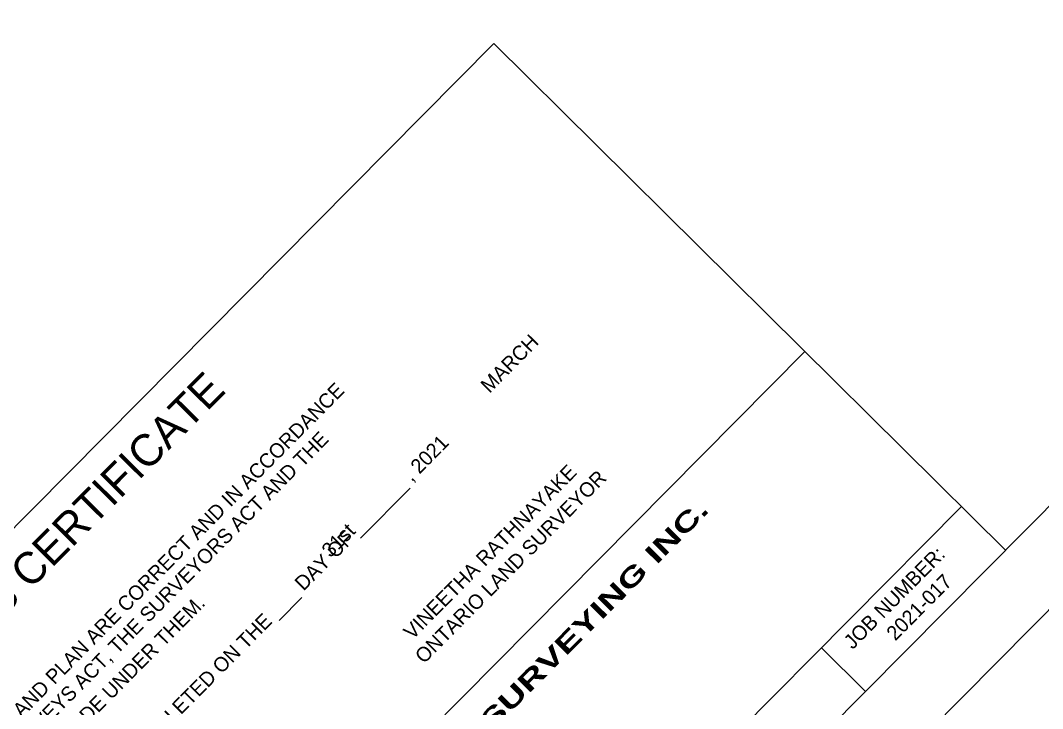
# Model space of a CAD drawing. Header units: metres. Extents: x 588040 to 588395, y 4834075 to 4834430.
# Drawn here: x 588179.34 to 588214.42, y 4834098.5 to 4834122.12 of the extents above; entities that cross this region are included whole.
import ezdxf

# ---------------------------------------------------------------- set-up
doc = ezdxf.new("R2010")
doc.units = ezdxf.units.M
doc.header["$LTSCALE"] = 2
doc.layers.add('A-BORDER', color=135, linetype='Continuous')
doc.layers.add('A-TITLE', color=7, linetype='Continuous')
doc.styles.add('LOGO', font='BOLD.SHX', dxfattribs={"width": 0.92, "height": 1.14})
doc.styles.add('LY080', font='MSURVEY.SHX', dxfattribs={"height": 0.5})
doc.styles.add('LY100', font='MSURVEY.SHX', dxfattribs={"height": 3})
doc.styles.add('LY175', font='MSURVEY.SHX', dxfattribs={"height": 1.09375})

msp = doc.modelspace()

# ---------------------------------------------------------------- linework, layer by layer
at = {"layer": 'A-BORDER', "color": 1}
msp.add_line((588395.051, 4834283.97), (588187.874, 4834074.878), dxfattribs=at)
at = {"layer": 'A-BORDER', "color": 2}
for p, q in [((588391.516, 4834283.954), (588187.858, 4834078.413)), ((588195.589, 4834121.326), (588213.143, 4834103.933))]:
    msp.add_line(p, q, dxfattribs=at)
at = {"layer": 'A-BORDER', "color": 135}
for p, q in [((588186.346, 4834079.911, -102.356), (588211.632, 4834105.43, -102.356)), ((588206.829, 4834100.583, -102.356), (588208.34, 4834099.085, -102.356))]:
    msp.add_line(p, q, dxfattribs=at)
at = {"layer": 'A-TITLE', "color": 2}
for p, q in [((588170.304, 4834095.807), (588195.589, 4834121.326)), ((588180.978, 4834085.23), (588206.263, 4834110.749))]:
    msp.add_line(p, q, dxfattribs=at)

# ---------------------------------------------------------------- texts
at = {"layer": 'A-TITLE', "color": 1, "style": 'LY100'}
for s, height, p in [('MARCH', 0.5, (588195.439, 4834109.3, 102.356)), ('THIS SURVEY AND PLAN ARE CORRECT AND IN ACCORDANCE', 0.49999, (588176.116, 4834094.861)), ('WITH THE SURVEYS ACT, THE SURVEYORS ACT AND THE', 0.49999, (588176.677, 4834094.298)), ('THE SURVEY WAS COMPLETED ON THE %%u      %%u DAY OF %%U             %%u , 2021', 0.49999, (588178.836, 4834092.196)), ('VINEETHA RATHNAYAKE', 0.49999, (588192.794, 4834100.84, 102.356)), ('ONTARIO LAND SURVEYOR', 0.49999, (588193.188, 4834100.013)), ('31st', 0.5, (588189.984, 4834103.653, 102.356)), ('2021-017', 0.4999, (588209.365, 4834100.798, -102.356)), ('REGULATIONS MADE UNDER THEM.', 0.49999, (588177.457, 4834093.737)), ('%%U                            %%U ', 0.49999, (588191.254, 4834100.671))]:
    msp.add_text(s, height=height, rotation=45.2636, dxfattribs=at).set_placement(p)
at = {"layer": 'A-TITLE', "color": 2, "style": 'LY175'}
msp.add_text("SURVEYOR'S CERTIFICATE", height=1.09399, rotation=45.2636, dxfattribs=at).set_placement((588172.727, 4834095.544))
at = {"layer": 'A-TITLE', "color": 2, "style": 'LOGO', "width": 1.5}
msp.add_text('KAD LANKA SURVEYING INC.', height=0.65, rotation=45.2637, dxfattribs=at).set_placement((588189.803, 4834091.947, 7296.059))
at = {"layer": 'A-TITLE', "color": 30, "style": 'LY080'}
msp.add_text('JOB NUMBER:', height=0.49995, rotation=45.2642, dxfattribs=at).set_placement((588207.901, 4834100.505, -102.356))

doc.saveas('drawing.dxf')
